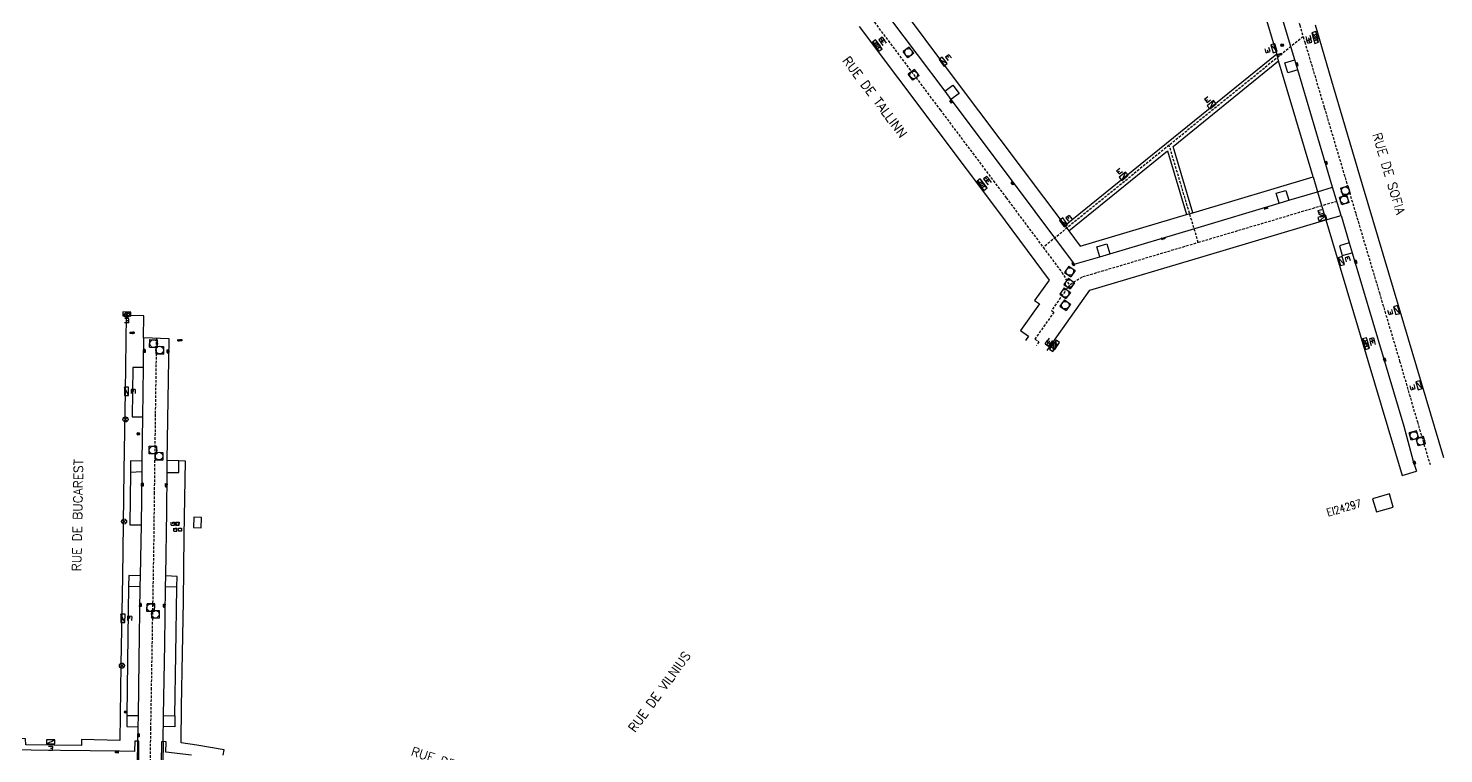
# Model space of a CAD drawing. Header units: millimetres. Extents: x 146507 to 147000, y 144298 to 145000.
# Drawn here: x 146672.9 to 146949.1, y 144577.4 to 144718.9 of the extents above; entities that cross this region are included whole.
import ezdxf
from ezdxf.enums import TextEntityAlignment as Align

# ---------------------------------------------------------------- set-up
doc = ezdxf.new("R2010")
doc.units = ezdxf.units.MM
doc.linetypes.add('DASHED', pattern=[0.75, 0.5, -0.25])
doc.layers.get('0').update_dxf_attribs({"linetype": 'CONTINUOUS'})
for name, color, linetype in [('w0001', 6, 'DASHED'), ('W0003', 5, 'CONTINUOUS'), ('W0006', 2, 'CONTINUOUS'), ('w0008', 7, 'CONTINUOUS'), ('w0014', 7, 'CONTINUOUS'), ('W0060', 7, 'DASHED'), ('W0061', 7, 'CONTINUOUS'), ('w0400', 7, 'CONTINUOUS'), ('W0412', 7, 'CONTINUOUS'), ('w0420', 7, 'CONTINUOUS'), ('W0425', 7, 'CONTINUOUS'), ('W0430', 7, 'CONTINUOUS'), ('W0431', 7, 'CONTINUOUS'), ('w0469', 7, 'CONTINUOUS'), ('w0856', 7, 'CONTINUOUS'), ('W0984', 7, 'CONTINUOUS'), ('W0989', 7, 'CONTINUOUS')]:
    doc.layers.add(name, color=color, linetype=linetype)
doc.styles.get("Standard").update_dxf_attribs({"font": 'romans.shx', "width": 0.85})

# ---------------------------------------------------------------- blocks, each defined once
blk = doc.blocks.new('T856')
for p, q in [((-0.125, 0), (0.125, 0)), ((0, 0.125), (0, -0.125))]:
    blk.add_line(p, q)
blk.add_ellipse((0, 0), major_axis=(-0.177, 0.177), ratio=1, start_param=3.9269908, end_param=10.2101761)
blk = doc.blocks.new('t430')
at = {"flags": 128}
for points in [[(0.8, 0.8), (-0.8, 0.8)], [(-0.8, 0.8), (-0.8, 0)], [(0.8, 0.8), (-0.8, 0)], [(-0.8, 0), (0.8, 0)], [(-0.4, 2.1), (0.4, 2.1)], [(-0.4, 2.1), (-0.4, 1.3)], [(-0.4, 1.7), (0, 1.7)], [(-0.4, 1.3), (0.4, 1.3)], [(0.8, 0), (0.8, 0.8)]]:
    blk.add_lwpolyline(points, dxfattribs=at)
blk = doc.blocks.new('T420')
for p, q in [((0.75, 0.75), (-0.75, 0.75)), ((-0.75, 0.75), (-0.75, -0.75)), ((0.75, 0.75), (0.75, -0.75)), ((0.75, -0.75), (-0.75, -0.75))]:
    blk.add_line(p, q)
blk.add_ellipse((0, 0), major_axis=(-0.53, 0.53), ratio=1, start_param=3.926991, end_param=10.210176)
blk = doc.blocks.new('T400')
for p, q in [((-0.15, 0.3), (0.15, 0.3)), ((-0.15, -0.25), (-0.15, 0.3)), ((-0.15, 0.15), (0.15, 0.15)), ((-0.15, 0), (0.15, 0)), ((0.15, 0.3), (0.15, -0.25)), ((-0.15, -0.15), (0.15, -0.15)), ((-0.15, -0.25), (-0.15, -0.3)), ((-0.15, -0.3), (0.15, -0.3)), ((0.15, -0.3), (0.15, -0.25))]:
    blk.add_line(p, q)
blk = doc.blocks.new('T425')
for p, q in [((-0.15, 0.6), (0.15, 0.6)), ((-0.15, 0.6), (-0.15, 0.3)), ((-0.15, 0.3), (0.15, 0.3)), ((-0.15, 0.15), (0.15, 0.15)), ((-0.15, -0.15), (-0.15, 0.15)), ((0, 0.45), (0.15, 0.45)), ((0.15, 0.45), (0.15, 0.3)), ((0.15, 0.15), (0.15, -0.15)), ((0.15, -0.15), (-0.15, -0.15))]:
    blk.add_line(p, q)
blk.add_ellipse((0, 0), major_axis=(-0.106, 0.106), ratio=1, start_param=3.926991, end_param=10.210176)
blk = doc.blocks.new('T412')
for p, q in [((-0.3, 1.2), (0.3, 1.2)), ((-0.3, 1.2), (-0.3, 0.6)), ((-0.3, 0.6), (0.3, 0.6)), ((-0.3, 0.3), (0.3, 0.3)), ((-0.3, -0.3), (-0.3, 0.3)), ((0, 0.9), (0.3, 0.9)), ((0.3, 0.9), (0.3, 0.6)), ((0.3, 0.3), (0.3, -0.3)), ((0.3, -0.3), (-0.3, -0.3))]:
    blk.add_line(p, q)
blk.add_ellipse((0, 0), major_axis=(0.212, 0.212), ratio=1, start_param=5.497787, end_param=11.780972)
blk = doc.blocks.new('T469')
at = {"color": 0, "linetype": 'Continuous', "flags": 128}
for points in [[(-0.35, 0.35), (0.35, -0.35)], [(-0.35, -0.35), (0.35, 0.35)]]:
    blk.add_lwpolyline(points, dxfattribs=at)
at = {"color": 0, "linetype": 'Continuous'}
blk.add_circle((0, 0), 0.5, dxfattribs=at)

msp = doc.modelspace()

# ---------------------------------------------------------------- linework, layer by layer
at = {"layer": 'w0001'}
for points in [[(146853.44, 144805.26), (146861.36, 144802.82), (146867.83, 144797.93), (146892.8, 144779.7), (146905.85, 144770.21), (146909.91, 144756.68), (146915.53, 144737.89), (146921.01, 144719.57), (146921.69, 144717.29), (146922.01, 144716.23), (146925.81, 144703.46), (146931.98, 144682.71), (146936.56, 144667.3), (146940.52, 144654), (146943.97, 144642.13), (146946.45, 144633.82)], [(146809.79, 144761.84), (146812.27, 144754.44), (146826.17, 144735.9), (146838.01, 144720.12), (146850.86, 144703), (146863.75, 144685.84), (146870.95, 144676.19), (146874.57, 144671.35), (146876.09, 144668.82)], [(146928.26, 144685.16), (146901.46, 144677.19), (146878.55, 144670.36), (146876.09, 144668.82), (146872.59, 144663.89), (146873.05, 144663.56), (146869.34, 144658.29), (146870.12, 144657.75), (146869.63, 144657.04)], [(146697.89, 144658.47), (146697.85, 144655.55), (146697.68, 144643.65), (146697.48, 144628.31), (146697.35, 144617.06), (146697.12, 144603.85), (146696.89, 144590.24), (146696.76, 144582.34), (146696.65, 144575.43), (146696.63, 144573.71), (146696.54, 144566.63), (146696.46, 144561.32), (146696.35, 144554.22), (146696.26, 144547.38), (146696.18, 144542.42), (146696.98, 144541.46), (146701.94, 144535.23), (146706.21, 144529.9), (146711.74, 144522.96), (146718.85, 144514.11), (146721.72, 144510.53)]]:
    msp.add_lwpolyline(points, dxfattribs=at)
at = {"layer": 'W0003'}
for points in [[(146694.5, 144579.82), (146694.22, 144579.83), (146694.11, 144571.15), (146694.39, 144571.15)], [(146699.1, 144571.03), (146698.84, 144571.03), (146698.95, 144579.77), (146699.21, 144579.76)]]:
    msp.add_lwpolyline(points, close=True, dxfattribs=at)
at = {"layer": 'W0006'}
for points in [[(146695.33, 144652.72), (146693.31, 144652.76), (146693.2, 144643.14), (146695.18, 144643.1)], [(146695.04, 144632.41), (146692.83, 144632.24), (146692.71, 144622.02), (146694.93, 144622.05)], [(146694.69, 144609.98), (146692.49, 144610.02), (146692.28, 144595.38), (146692.11, 144584.84), (146694.35, 144584.82)], [(146699.3, 144584.84), (146701.51, 144584.79), (146701.71, 144596.73), (146701.9, 144609.86), (146699.69, 144609.92)]]:
    msp.add_lwpolyline(points, dxfattribs=at)
at = {"layer": 'w0008'}
for points in [[(146840.96, 144720.98), (146851.73, 144706.64), (146852.93, 144705.01), (146865.48, 144688.31), (146877.02, 144672.88), (146881.98, 144674.36), (146883.94, 144674.94), (146900.54, 144679.9), (146917, 144684.8), (146918.91, 144685.39), (146924.5, 144687.04), (146927.44, 144687.93), (146920.62, 144710.83), (146920.05, 144712.75), (146912.79, 144737.08)], [(146835.07, 144719.27), (146849.99, 144699.37), (146862.02, 144683.36), (146872.11, 144669.81), (146869.29, 144665.82), (146870.21, 144665.16), (146866.56, 144659.94), (146868.12, 144658.86), (146867.53, 144658)], [(146949.11, 144635.15), (146940.41, 144664.39), (146933.29, 144688.36), (146927.59, 144707.54), (146924.11, 144719.56)], [(146871.73, 144656.09), (146880.07, 144667.83), (146902.37, 144674.49), (146926.13, 144681.55), (146929.08, 144682.39), (146930.67, 144677.05), (146931.24, 144675.12), (146941.32, 144641.32), (146943.18, 144634.48), (146943.78, 144632.49)], [(146704.73, 144577.09), (146699.75, 144577.68), (146699.78, 144579.73), (146699.21, 144579.76), (146699.3, 144584.84), (146699.53, 144598.75), (146699.69, 144609.92), (146699.77, 144612.07), (146699.92, 144624.72), (146700.03, 144632.28), (146700.02, 144634.58), (146700.38, 144658.37), (146695.41, 144658.56), (146695.33, 144652.72), (146695.18, 144643.1), (146695.09, 144634.49), (146695.04, 144632.41), (146694.93, 144622.05), (146694.73, 144612.09), (146694.69, 144609.98), (146694.48, 144595.63), (146694.35, 144584.82), (146694.3, 144582.66), (146694.22, 144579.83), (146693.71, 144579.83), (146693.65, 144577.81), (146690.67, 144577.89), (146673.49, 144578.09), (146665.31, 144578.25)]]:
    msp.add_lwpolyline(points, dxfattribs=at)
at = {"layer": 'w0014'}
for points in [[(146844.81, 144720.92), (146854.2, 144708.35), (146875.17, 144680.45), (146875.96, 144679.42), (146878.2, 144676.42), (146898.92, 144682.61), (146900.15, 144682.95), (146923.63, 144689.95), (146916.9, 144712.56), (146916.52, 144713.94), (146909.92, 144736.04)], [(146920.62, 144710.83), (146918.67, 144710.25), (146918.12, 144712.18), (146920.05, 144712.75)], [(146851.73, 144706.64), (146853.3, 144707.83), (146854.53, 144706.24), (146852.93, 144705.01)], [(146923.63, 144689.95), (146924.5, 144687.04), (146926.13, 144681.55), (146941.01, 144631.64), (146943.78, 144632.49)], [(146917, 144684.8), (146916.4, 144686.74), (146918.32, 144687.28), (146918.91, 144685.39)], [(146929.08, 144682.39), (146927.44, 144687.93)], [(146881.98, 144674.36), (146881.41, 144676.31), (146883.35, 144676.89), (146883.94, 144674.94)], [(146930.67, 144677.05), (146928.79, 144676.49), (146929.31, 144674.57), (146931.24, 144675.12)], [(146695.41, 144658.56), (146695.48, 144662.82), (146692, 144662.89), (146691.83, 144648.08), (146691.55, 144632.59), (146691.26, 144611.98), (146690.96, 144594.82), (146690.76, 144579.99), (146683.31, 144580.14), (146683.3, 144579.02), (146672.43, 144579.12), (146672.35, 144580.29), (146665.67, 144580.39), (146665.68, 144579.26), (146653.79, 144579.51), (146653.8, 144580.59), (146644.7, 144580.72), (146644.63, 144579.58), (146631.56, 144579.82), (146624.57, 144579.93)], [(146695.09, 144634.49), (146692.86, 144634.53), (146692.83, 144632.24)], [(146710.9, 144577.07), (146711.1, 144578.13), (146705.77, 144579.05), (146702.71, 144579.53), (146702.83, 144586.63), (146702.99, 144597), (146703.17, 144607.11), (146703.35, 144619.96), (146703.6, 144634.49), (146702.29, 144634.54), (146700.02, 144634.58)], [(146700.03, 144632.28), (146702.25, 144632.26), (146702.29, 144634.54)], [(146694.73, 144612.09), (146692.5, 144612.15), (146692.49, 144610.02)], [(146701.9, 144609.86), (146701.96, 144611.98), (146699.77, 144612.07)], [(146692.11, 144584.84), (146692.15, 144582.68), (146694.3, 144582.66)], [(146701.51, 144584.79), (146701.49, 144582.65), (146699.26, 144582.69)]]:
    msp.add_lwpolyline(points, dxfattribs=at)
at = {"layer": 'W0060'}
for points in [[(146921.69, 144717.29), (146895.54, 144696.12), (146870.95, 144676.19)], [(146901.23, 144677.12), (146895.54, 144696.12)]]:
    msp.add_lwpolyline(points, dxfattribs=at)
at = {"layer": 'W0061'}
for points in [[(146875.17, 144680.45), (146895.05, 144696.55), (146916.52, 144713.94)], [(146900.15, 144682.95), (146896.29, 144695.89), (146916.9, 144712.56)], [(146875.96, 144679.42), (146895.21, 144694.99), (146898.92, 144682.61)]]:
    msp.add_lwpolyline(points, dxfattribs=at)
at = {"layer": 'W0431'}
for points in [[(146939.27, 144625.5), (146938.52, 144628.07), (146935.25, 144627.1), (146936, 144624.55)], [(146705.12, 144621.53), (146706.61, 144621.48), (146706.68, 144623.46), (146705.19, 144623.51)]]:
    msp.add_lwpolyline(points, close=True, dxfattribs=at)

# ---------------------------------------------------------------- block references
at = {"layer": 'w0400'}
for p, rotation in [((146920.46, 144711.9), 16.48791470750799), ((146853.03, 144704.65), 216.9274580395532), ((146926.17, 144692.65), 16.57490959766515), ((146864.98, 144688.69), 216.9274580395532), ((146914.42, 144683.86), 286.6033850160861), ((146894.38, 144677.91), 286.6211104373417), ((146876.86, 144672.9), 216.7994626648085), ((146931.94, 144673.33), 196.6043821226417), ((146695.54, 144655.97), 179.2723217122162), ((146700.18, 144655.9), 359.1549401554273), ((146937.6, 144654.25), 196.6043821226417), ((146943.4, 144634.16), 196.7627570515672), ((146695.16, 144629.86), 179.3837216557954), ((146699.82, 144629.78), 359.1856327979431), ((146694.79, 144606.41), 179.1405380587511), ((146699.43, 144606.29), 359.1981912797489), ((146694.41, 144581), 178.2719879650114), ((146690.22, 144577.72), 89.33098140065626)]:
    msp.add_blockref('T400', p, dxfattribs=dict(at, rotation=rotation))
at = {"layer": 'W0412', "rotation": 89.00679918176208}
for p in [(146702.01, 144622.24), (146702.49, 144621.09)]:
    msp.add_blockref('T412', p, dxfattribs=at)
at = {"layer": 'w0420'}
for p, rotation in [((146844.67, 144714.23), 306.9331435407519), ((146845.68, 144709.84), 306.8493900118738), ((146929.72, 144685.44), 286.5382828653826), ((146929.92, 144687.23), 106.5749095976651), ((146876.15, 144671.48), 54.59683667110225), ((146876.04, 144669.11), 54.59683667110225), ((146875.22, 144667.23), 54.59683667110225), ((146875.27, 144664.9), 54.59683667110225), ((146697.36, 144657.41), 177.7491997014032), ((146698.55, 144656.13), 89.15491884755603), ((146943.31, 144639.46), 285.2419445143631), ((146944.64, 144638.36), 285.2419445143631), ((146697.25, 144636.62), 269.3800193879489), ((146698.41, 144635.45), 89.15491884755603), ((146696.81, 144605.9), 269.1405167511059), ((146697.69, 144604.61), 89.19816997306864)]:
    msp.add_blockref('T420', p, dxfattribs=dict(at, rotation=rotation))
at = {"layer": 'W0425'}
for p, rotation in [((146917.3, 144713.86), 106.4171813712329), ((146925.24, 144682.27), 286.5414643524617), ((146692.93, 144659.5), 269.3448135809725), ((146702.7, 144658.07), 89.15491884755603)]:
    msp.add_blockref('T425', p, dxfattribs=dict(at, rotation=rotation))
at = {"layer": 'W0430'}
for p, rotation in [((146838.1, 144715.59), 306.8493900118738), ((146838.39, 144715.11), 306.8493900118738), ((146924.4, 144717.53), 106.1322371158984), ((146924.49, 144716.98), 106.1322371158984), ((146851.11, 144712.2), 306.7588147819006), ((146916.37, 144715.15), 106.5710500318249), ((146904.09, 144703.71), 39.01231667470115), ((146886.92, 144689.76), 39.00414429665457), ((146858.53, 144688.46), 306.9428735213778), ((146858.91, 144687.93), 306.9428735213778), ((146925.55, 144681.48), 16.56069226276002), ((146874.6, 144680.82), 306.9347887632006), ((146928.73, 144673.4), 286.6026307838223), ((146692.14, 144663.58), 178.7912636838619), ((146940.34, 144664.06), 106.5824403981513), ((146873.29, 144656.5), 54.59683667114489), ((146873.67, 144656.94), 54.59683667114489), ((146933.5, 144657.57), 286.6026307838223), ((146933.63, 144657.03), 286.6026307838223), ((146944.68, 144649.4), 106.5824403981513), ((146691.67, 144648.1), 269.3448135809725), ((146690.97, 144603.82), 269.0012479317189), ((146677.28, 144580.09), 179.3906314897797)]:
    msp.add_blockref('t430', p, dxfattribs=dict(at, rotation=rotation))
at = {"layer": 'w0469'}
for p in [(146692.14, 144662.99), (146691.87, 144642.62), (146691.59, 144622.7), (146691.17, 144594.57)]:
    msp.add_blockref('T469', p, dxfattribs=at)
at = {"layer": 'w0856'}
for p in [(146917.58, 144715.64), (146694.37, 144639.8), (146691.9, 144585.52)]:
    msp.add_blockref('T856', p, dxfattribs=at)

# ---------------------------------------------------------------- texts
at = {"layer": 'W0984', "width": 0.85}
msp.add_text('El24297', height=1.5, rotation=16.3582, dxfattribs=at).set_placement((146926.54, 144623.67))
at = {"layer": 'W0989'}
for s, rotation, p in [('RUE DE TALLINN', 306.9055, (146832.38, 144713.16)), ('RUE DE SOFIA', 286.5734, (146936.06, 144698.51)), ('RUE DE BUCAREST', 88.9339, (146682.31, 144612.97)), ('RUE DE VILNIUS', 53.9174, (146790.57, 144581.94)), ('RUE DE BRASTISLAVA', 341.7923, (146747.73, 144577.95))]:
    msp.add_text(s, height=1.75, rotation=rotation, dxfattribs=at).set_placement(p, align=Align.MIDDLE_LEFT)

doc.saveas('drawing.dxf')
